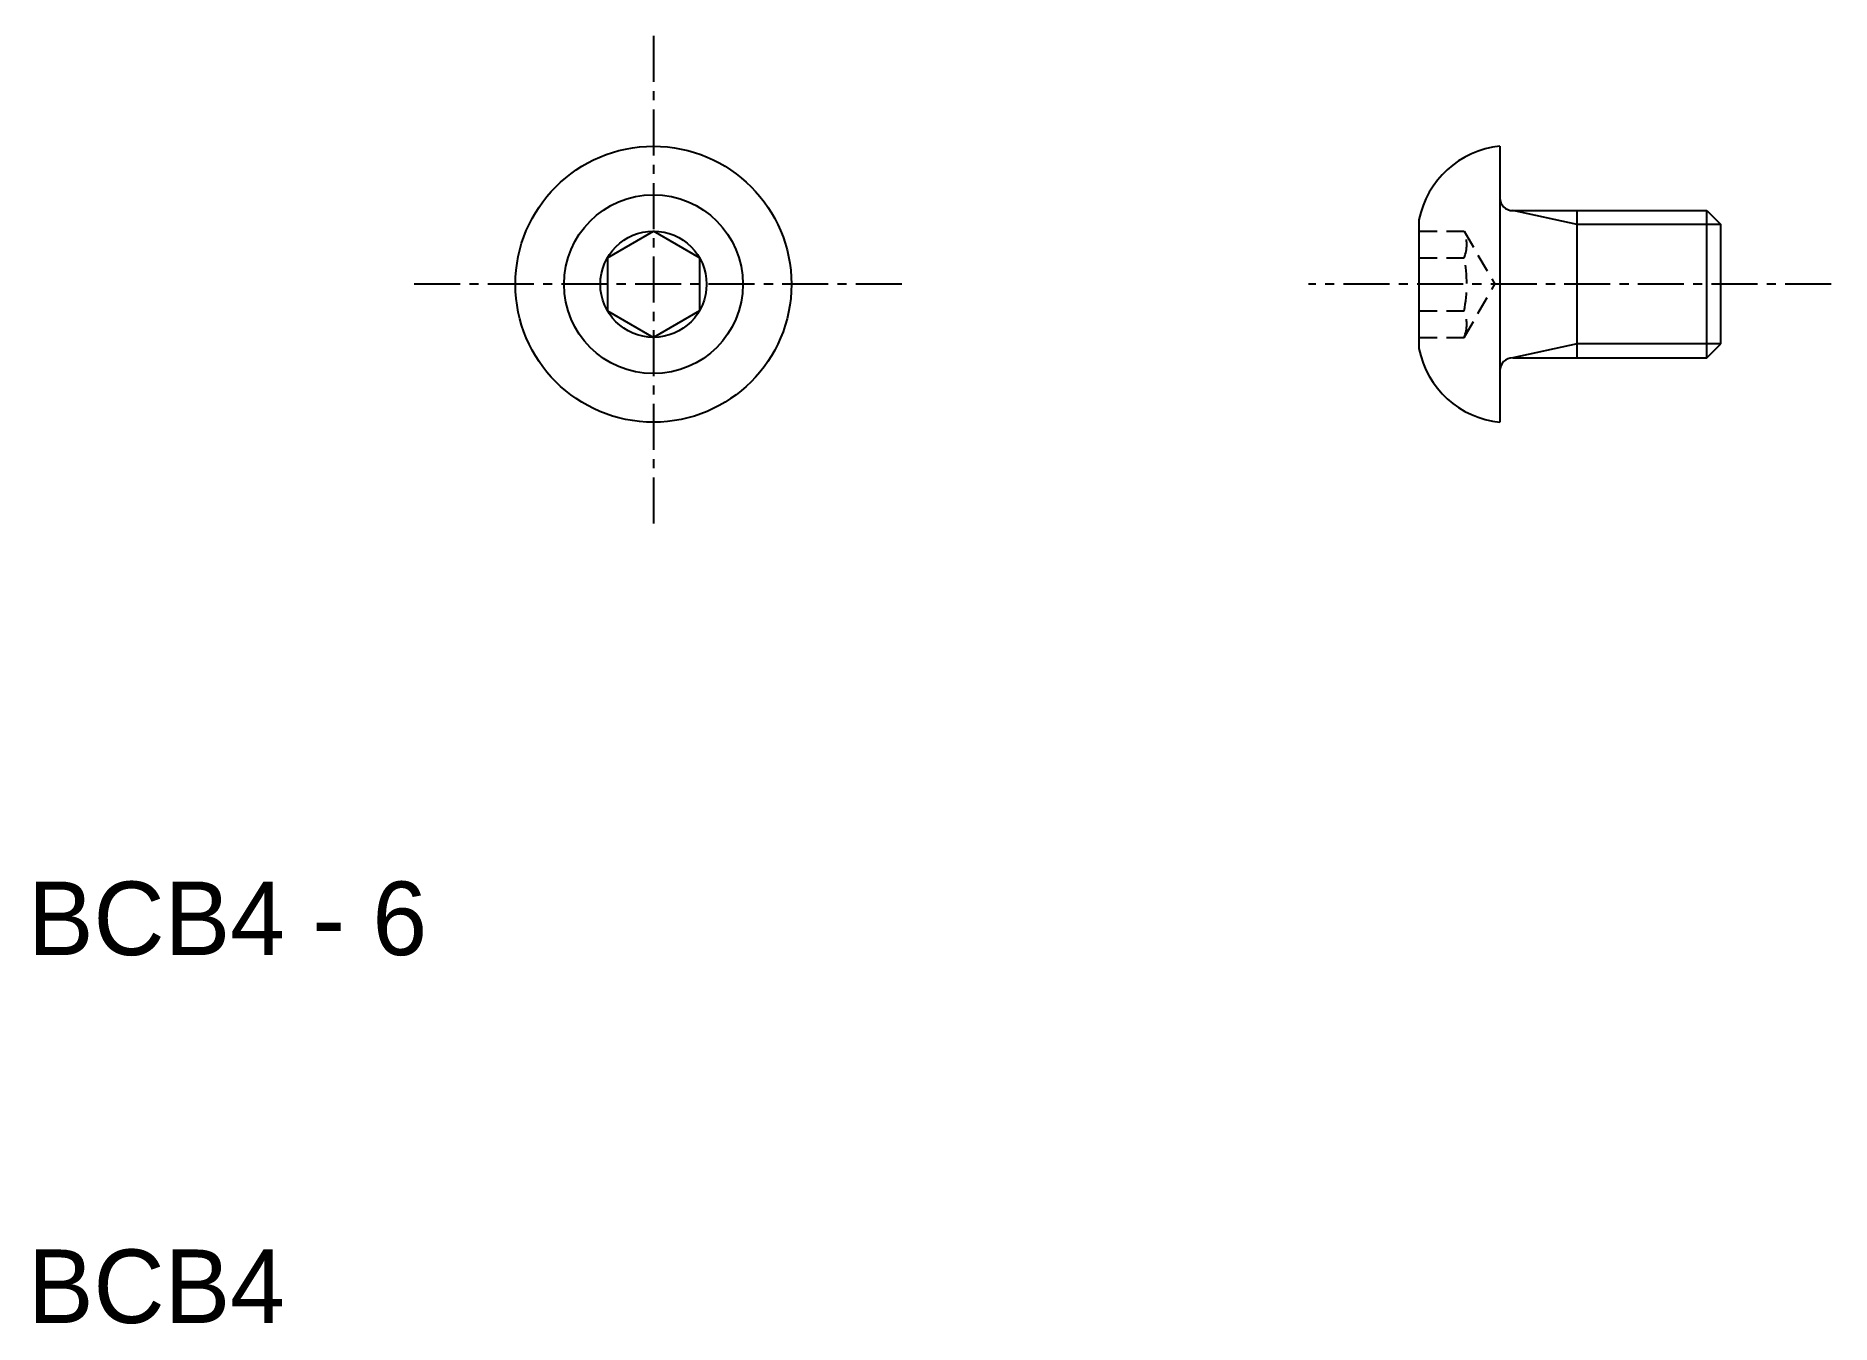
# Model space of a CAD drawing. Extents: x 10.2 to 59, y 10 to 45.
import ezdxf

# ---------------------------------------------------------------- set-up
doc = ezdxf.new("R2010")
doc.units = 0
doc.linetypes.add('CENTER', pattern=[2, 1.25, -0.25, 0.25, -0.25])
doc.linetypes.add('DASHED', pattern=[0.75, 0.5, -0.25])
doc.layers.get('0').update_dxf_attribs({"linetype": 'CONTINUOUS'})
doc.layers.add('CENTER', color=1, linetype='CENTER')

msp = doc.modelspace()

# ---------------------------------------------------------------- linework, layer by layer
at = {"color": 7, "linetype": 'CONTINUOUS'}
for p, q in [((50, 41.984), (50, 40.584)), ((50, 40.584), (50, 35.884)), ((50.35, 40.234), (55.621, 40.234)), ((52.1, 36.234), (52.1, 40.234)), ((55.621, 36.234), (55.621, 40.234)), ((55.621, 40.234), (56, 39.855)), ((25.75, 38.956), (27, 39.677)), ((28.25, 38.956), (27, 39.677)), ((47.8, 39.984), (47.8, 36.484)), ((56, 36.613), (56, 39.855)), ((25.75, 38.956), (25.75, 37.512)), ((28.25, 38.956), (28.25, 37.512)), ((25.75, 37.512), (27, 36.791)), ((28.25, 37.512), (27, 36.791)), ((55.621, 36.234), (56, 36.613)), ((50.35, 36.234), (55.621, 36.234)), ((50, 35.884), (50, 34.484))]:
    msp.add_line(p, q, dxfattribs=at)
at = {"color": 3, "linetype": 'CONTINUOUS'}
for p, q in [((52.1, 39.855), (50.35, 40.234)), ((56, 39.855), (52.1, 39.855)), ((52.1, 36.613), (50.35, 36.234)), ((56, 36.613), (52.1, 36.613))]:
    msp.add_line(p, q, dxfattribs=at)
at = {"color": 3, "linetype": 'DASHED'}
for p, q in [((47.8, 39.677), (49.03, 39.677)), ((49.03, 39.677), (49.863, 38.234)), ((47.8, 38.956), (49.03, 38.956)), ((49.03, 36.791), (49.863, 38.234)), ((47.8, 37.512), (49.03, 37.512)), ((47.8, 36.791), (49.03, 36.791))]:
    msp.add_line(p, q, dxfattribs=at)
at = {"color": 7, "linetype": 'CONTINUOUS'}
for radius in [3.75, 2.43, 1.443]:
    msp.add_circle((27, 38.234), radius, dxfattribs=at)
for centre, radius, start, end in [((50.252, 39.497), 2.5, 95.7865, 168.7609), ((50.35, 40.584), 0.35, 180, 270), ((50.252, 36.971), 2.5, 191.2391, 264.2135), ((50.35, 35.884), 0.35, 90, 180)]:
    msp.add_arc(centre, radius, start, end, dxfattribs=at)
at = {"color": 3, "linetype": 'DASHED'}
for centre, radius, start, end in [((48.136, 39.316), 0.964, 338.0126, 21.9874), ((45.35, 38.234), 3.75, 348.9042, 11.0958), ((48.136, 37.151), 0.964, 338.0126, 21.9874)]:
    msp.add_arc(centre, radius, start, end, dxfattribs=at)
at = {"layer": 'CENTER', "color": 1, "linetype": 'CENTER'}
for p, q in [((27, 44.984), (27, 31.484)), ((33.75, 38.234), (20.25, 38.234)), ((59, 38.234), (44.8, 38.234))]:
    msp.add_line(p, q, dxfattribs=at)

# ---------------------------------------------------------------- texts
at = {"color": 7, "linetype": 'CONTINUOUS'}
for s, p in [('BCB4 - 6', (10, 20)), ('BCB4', (10, 10))]:
    msp.add_text(s, height=2, dxfattribs=at).set_placement(p)

doc.saveas('drawing.dxf')
